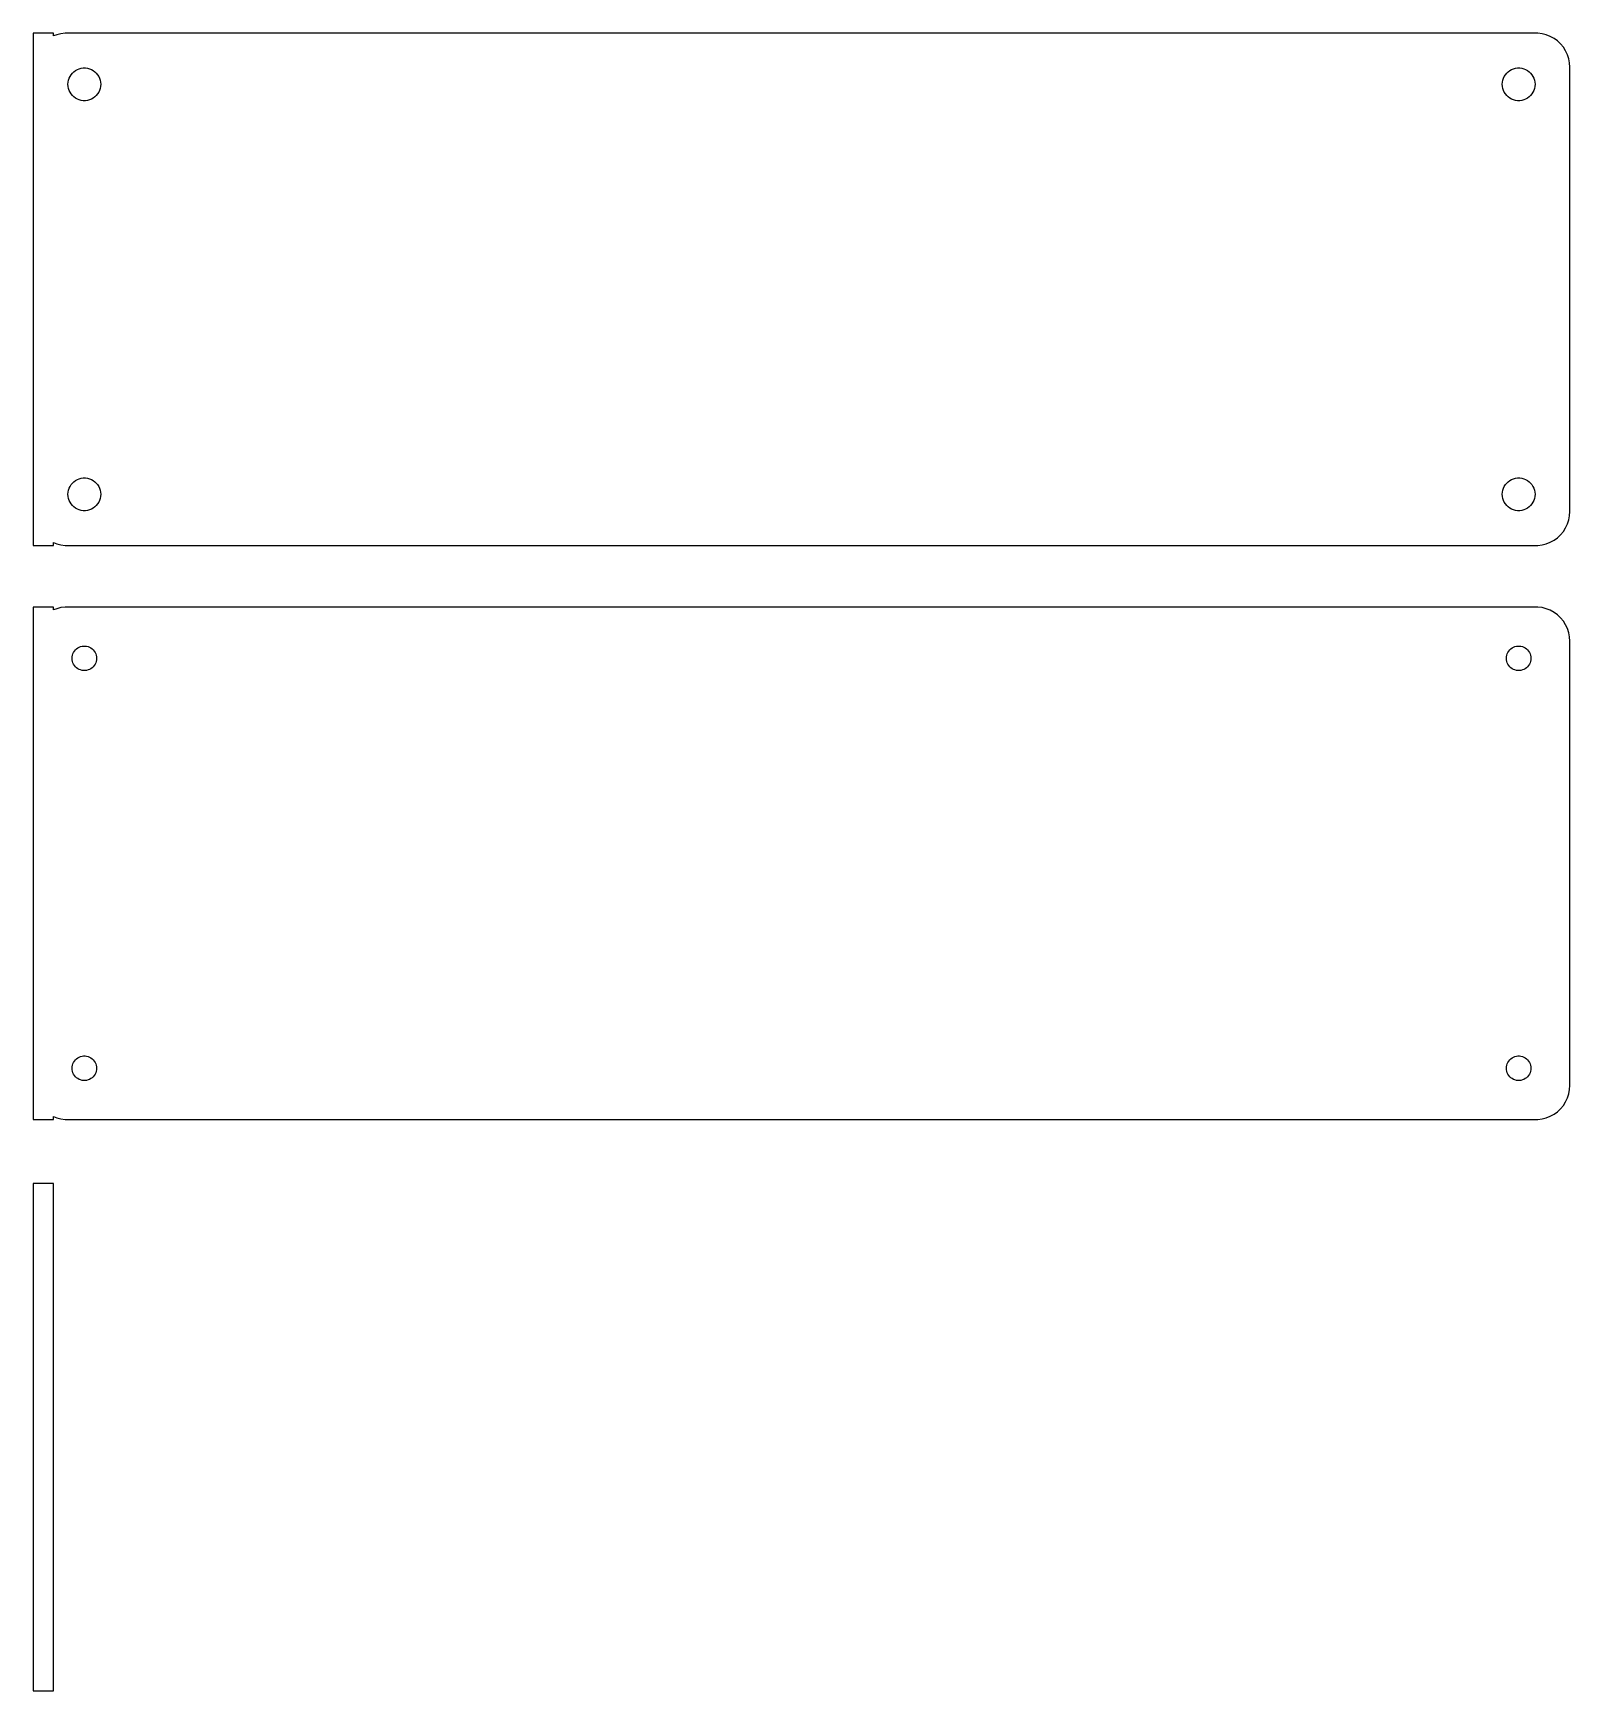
# Model space of a CAD drawing. Header units: metres. Extents: x -112 to 112, y -37 to 205.
import ezdxf

# ---------------------------------------------------------------- set-up
doc = ezdxf.new("R2010")
doc.units = ezdxf.units.M

msp = doc.modelspace()

# ---------------------------------------------------------------- linework, layer by layer
for p, q in [((-109.5, 205.49), (-112.5, 205.49)), ((-112.5, 205.49), (-112.5, 130.51)), ((-109.5, 205.075), (-109.5, 205.49)), ((-109.045, 205.255), (-109.5, 205.075)), ((-108.437, 205.411), (-109.045, 205.255)), ((-107.814, 205.49), (-108.437, 205.411)), ((107.814, 205.49), (-107.814, 205.49)), ((108.437, 205.411), (107.814, 205.49)), ((109.045, 205.255), (108.437, 205.411)), ((109.629, 205.024), (109.045, 205.255)), ((110.179, 204.722), (109.629, 205.024)), ((110.687, 204.353), (110.179, 204.722)), ((111.145, 203.923), (110.687, 204.353)), ((111.545, 203.439), (111.145, 203.923)), ((111.882, 202.909), (111.545, 203.439)), ((112.149, 202.341), (111.882, 202.909)), ((112.343, 201.743), (112.149, 202.341)), ((112.461, 201.127), (112.343, 201.743)), ((-107.231, 198.883), (-107.103, 199.156)), ((-107.103, 199.156), (-106.942, 199.411)), ((-106.942, 199.411), (-106.75, 199.643)), ((-106.75, 199.643), (-106.53, 199.849)), ((-106.53, 199.849), (-106.286, 200.026)), ((-106.286, 200.026), (-106.022, 200.172)), ((-106.022, 200.172), (-105.742, 200.283)), ((-105.742, 200.283), (-105.45, 200.357)), ((-105.45, 200.357), (-105.151, 200.395)), ((-105.151, 200.395), (-104.849, 200.395)), ((-104.849, 200.395), (-104.55, 200.357)), ((-104.55, 200.357), (-104.258, 200.283)), ((-104.258, 200.283), (-103.978, 200.172)), ((-103.978, 200.172), (-103.714, 200.026)), ((-103.714, 200.026), (-103.47, 199.849)), ((-103.47, 199.849), (-103.25, 199.643)), ((-103.25, 199.643), (-103.058, 199.411)), ((-103.058, 199.411), (-102.897, 199.156)), ((-102.897, 199.156), (-102.769, 198.883)), ((102.769, 198.883), (102.897, 199.156)), ((102.897, 199.156), (103.058, 199.411)), ((103.058, 199.411), (103.25, 199.643)), ((103.25, 199.643), (103.47, 199.849)), ((103.47, 199.849), (103.714, 200.026)), ((103.714, 200.026), (103.978, 200.172)), ((103.978, 200.172), (104.258, 200.283)), ((104.258, 200.283), (104.55, 200.357)), ((104.55, 200.357), (104.849, 200.395)), ((104.849, 200.395), (105.151, 200.395)), ((105.151, 200.395), (105.45, 200.357)), ((105.45, 200.357), (105.742, 200.283)), ((105.742, 200.283), (106.022, 200.172)), ((106.022, 200.172), (106.286, 200.026)), ((106.286, 200.026), (106.53, 199.849)), ((106.53, 199.849), (106.75, 199.643)), ((106.75, 199.643), (106.942, 199.411)), ((106.942, 199.411), (107.103, 199.156)), ((107.103, 199.156), (107.231, 198.883)), ((112.5, 200.5), (112.461, 201.127)), ((112.5, 135.5), (112.5, 200.5)), ((-107.4, 198), (-107.381, 198.301)), ((-107.381, 197.699), (-107.4, 198)), ((-107.381, 198.301), (-107.325, 198.597)), ((-107.325, 197.403), (-107.381, 197.699)), ((-107.325, 198.597), (-107.231, 198.883)), ((-107.231, 197.117), (-107.325, 197.403)), ((-107.103, 196.844), (-107.231, 197.117)), ((-106.942, 196.589), (-107.103, 196.844)), ((-106.75, 196.357), (-106.942, 196.589)), ((-103.058, 196.589), (-103.25, 196.357)), ((-102.897, 196.844), (-103.058, 196.589)), ((-102.769, 197.117), (-102.897, 196.844)), ((-102.769, 198.883), (-102.675, 198.597)), ((-102.675, 197.403), (-102.769, 197.117)), ((-102.675, 198.597), (-102.619, 198.301)), ((-102.619, 197.699), (-102.675, 197.403)), ((-102.619, 198.301), (-102.6, 198)), ((-102.6, 198), (-102.619, 197.699)), ((102.6, 198), (102.619, 198.301)), ((102.619, 197.699), (102.6, 198)), ((102.619, 198.301), (102.675, 198.597)), ((102.675, 197.403), (102.619, 197.699)), ((102.675, 198.597), (102.769, 198.883)), ((102.769, 197.117), (102.675, 197.403)), ((102.897, 196.844), (102.769, 197.117)), ((103.058, 196.589), (102.897, 196.844)), ((103.25, 196.357), (103.058, 196.589)), ((106.942, 196.589), (106.75, 196.357)), ((107.103, 196.844), (106.942, 196.589)), ((107.231, 197.117), (107.103, 196.844)), ((107.231, 198.883), (107.325, 198.597)), ((107.325, 197.403), (107.231, 197.117)), ((107.325, 198.597), (107.381, 198.301)), ((107.381, 197.699), (107.325, 197.403)), ((107.381, 198.301), (107.4, 198)), ((107.4, 198), (107.381, 197.699)), ((-106.53, 196.151), (-106.75, 196.357)), ((-106.286, 195.974), (-106.53, 196.151)), ((-106.022, 195.828), (-106.286, 195.974)), ((-105.742, 195.717), (-106.022, 195.828)), ((-105.45, 195.643), (-105.742, 195.717)), ((-105.151, 195.605), (-105.45, 195.643)), ((-104.849, 195.605), (-105.151, 195.605)), ((-104.55, 195.643), (-104.849, 195.605)), ((-104.258, 195.717), (-104.55, 195.643)), ((-103.978, 195.828), (-104.258, 195.717)), ((-103.714, 195.974), (-103.978, 195.828)), ((-103.47, 196.151), (-103.714, 195.974)), ((-103.25, 196.357), (-103.47, 196.151)), ((103.47, 196.151), (103.25, 196.357)), ((103.714, 195.974), (103.47, 196.151)), ((103.978, 195.828), (103.714, 195.974)), ((104.258, 195.717), (103.978, 195.828)), ((104.55, 195.643), (104.258, 195.717)), ((104.849, 195.605), (104.55, 195.643)), ((105.151, 195.605), (104.849, 195.605)), ((105.45, 195.643), (105.151, 195.605)), ((105.742, 195.717), (105.45, 195.643)), ((106.022, 195.828), (105.742, 195.717)), ((106.286, 195.974), (106.022, 195.828)), ((106.53, 196.151), (106.286, 195.974)), ((106.75, 196.357), (106.53, 196.151)), ((-107.4, 138), (-107.381, 138.301)), ((-107.381, 138.301), (-107.325, 138.597)), ((-107.325, 138.597), (-107.231, 138.883)), ((-107.231, 138.883), (-107.103, 139.156)), ((-107.103, 139.156), (-106.942, 139.411)), ((-106.942, 139.411), (-106.75, 139.643)), ((-106.75, 139.643), (-106.53, 139.849)), ((-106.53, 139.849), (-106.286, 140.026)), ((-106.286, 140.026), (-106.022, 140.172)), ((-106.022, 140.172), (-105.742, 140.283)), ((-105.742, 140.283), (-105.45, 140.357)), ((-105.45, 140.357), (-105.151, 140.395)), ((-105.151, 140.395), (-104.849, 140.395)), ((-104.849, 140.395), (-104.55, 140.357)), ((-104.55, 140.357), (-104.258, 140.283)), ((-104.258, 140.283), (-103.978, 140.172)), ((-103.978, 140.172), (-103.714, 140.026)), ((-103.714, 140.026), (-103.47, 139.849)), ((-103.47, 139.849), (-103.25, 139.643)), ((-103.25, 139.643), (-103.058, 139.411)), ((-103.058, 139.411), (-102.897, 139.156)), ((-102.897, 139.156), (-102.769, 138.883)), ((-102.769, 138.883), (-102.675, 138.597)), ((-102.675, 138.597), (-102.619, 138.301)), ((-102.619, 138.301), (-102.6, 138)), ((102.6, 138), (102.619, 138.301)), ((102.619, 138.301), (102.675, 138.597)), ((102.675, 138.597), (102.769, 138.883)), ((102.769, 138.883), (102.897, 139.156)), ((102.897, 139.156), (103.058, 139.411)), ((103.058, 139.411), (103.25, 139.643)), ((103.25, 139.643), (103.47, 139.849)), ((103.47, 139.849), (103.714, 140.026)), ((103.714, 140.026), (103.978, 140.172)), ((103.978, 140.172), (104.258, 140.283)), ((104.258, 140.283), (104.55, 140.357)), ((104.55, 140.357), (104.849, 140.395)), ((104.849, 140.395), (105.151, 140.395)), ((105.151, 140.395), (105.45, 140.357)), ((105.45, 140.357), (105.742, 140.283)), ((105.742, 140.283), (106.022, 140.172)), ((106.022, 140.172), (106.286, 140.026)), ((106.286, 140.026), (106.53, 139.849)), ((106.53, 139.849), (106.75, 139.643)), ((106.75, 139.643), (106.942, 139.411)), ((106.942, 139.411), (107.103, 139.156)), ((107.103, 139.156), (107.231, 138.883)), ((107.231, 138.883), (107.325, 138.597)), ((107.325, 138.597), (107.381, 138.301)), ((107.381, 138.301), (107.4, 138)), ((-107.381, 137.699), (-107.4, 138)), ((-107.325, 137.403), (-107.381, 137.699)), ((-107.231, 137.117), (-107.325, 137.403)), ((-107.103, 136.844), (-107.231, 137.117)), ((-106.942, 136.589), (-107.103, 136.844)), ((-106.75, 136.357), (-106.942, 136.589)), ((-106.53, 136.151), (-106.75, 136.357)), ((-106.286, 135.974), (-106.53, 136.151)), ((-106.022, 135.828), (-106.286, 135.974)), ((-103.714, 135.974), (-103.978, 135.828)), ((-103.47, 136.151), (-103.714, 135.974)), ((-103.25, 136.357), (-103.47, 136.151)), ((-103.058, 136.589), (-103.25, 136.357)), ((-102.897, 136.844), (-103.058, 136.589)), ((-102.769, 137.117), (-102.897, 136.844)), ((-102.675, 137.403), (-102.769, 137.117)), ((-102.619, 137.699), (-102.675, 137.403)), ((-102.6, 138), (-102.619, 137.699)), ((102.619, 137.699), (102.6, 138)), ((102.675, 137.403), (102.619, 137.699)), ((102.769, 137.117), (102.675, 137.403)), ((102.897, 136.844), (102.769, 137.117)), ((103.058, 136.589), (102.897, 136.844)), ((103.25, 136.357), (103.058, 136.589)), ((103.47, 136.151), (103.25, 136.357)), ((103.714, 135.974), (103.47, 136.151)), ((103.978, 135.828), (103.714, 135.974)), ((106.286, 135.974), (106.022, 135.828)), ((106.53, 136.151), (106.286, 135.974)), ((106.75, 136.357), (106.53, 136.151)), ((106.942, 136.589), (106.75, 136.357)), ((107.103, 136.844), (106.942, 136.589)), ((107.231, 137.117), (107.103, 136.844)), ((107.325, 137.403), (107.231, 137.117)), ((107.381, 137.699), (107.325, 137.403)), ((107.4, 138), (107.381, 137.699)), ((-105.742, 135.717), (-106.022, 135.828)), ((-105.45, 135.643), (-105.742, 135.717)), ((-105.151, 135.605), (-105.45, 135.643)), ((-104.849, 135.605), (-105.151, 135.605)), ((-104.55, 135.643), (-104.849, 135.605)), ((-104.258, 135.717), (-104.55, 135.643)), ((-103.978, 135.828), (-104.258, 135.717)), ((104.258, 135.717), (103.978, 135.828)), ((104.55, 135.643), (104.258, 135.717)), ((104.849, 135.605), (104.55, 135.643)), ((105.151, 135.605), (104.849, 135.605)), ((105.45, 135.643), (105.151, 135.605)), ((105.742, 135.717), (105.45, 135.643)), ((106.022, 135.828), (105.742, 135.717)), ((111.882, 133.091), (112.149, 133.659)), ((112.149, 133.659), (112.343, 134.257)), ((112.343, 134.257), (112.461, 134.873)), ((112.461, 134.873), (112.5, 135.5)), ((109.629, 130.976), (110.179, 131.278)), ((110.179, 131.278), (110.687, 131.647)), ((110.687, 131.647), (111.145, 132.077)), ((111.145, 132.077), (111.545, 132.561)), ((111.545, 132.561), (111.882, 133.091)), ((-112.5, 130.51), (-109.5, 130.51)), ((-109.5, 130.925), (-109.045, 130.745)), ((-109.5, 130.51), (-109.5, 130.925)), ((-109.045, 130.745), (-108.437, 130.589)), ((-108.437, 130.589), (-107.814, 130.51)), ((-107.814, 130.51), (107.814, 130.51)), ((107.814, 130.51), (108.437, 130.589)), ((108.437, 130.589), (109.045, 130.745)), ((109.045, 130.745), (109.629, 130.976)), ((-109.5, 121.49), (-112.5, 121.49)), ((-112.5, 121.49), (-112.5, 46.5099)), ((-109.5, 121.075), (-109.5, 121.49)), ((-108.437, 121.411), (-109.045, 121.255)), ((-107.814, 121.49), (-108.437, 121.411)), ((107.814, 121.49), (-107.814, 121.49)), ((108.437, 121.411), (107.814, 121.49)), ((109.045, 121.255), (108.437, 121.411)), ((-109.045, 121.255), (-109.5, 121.075)), ((109.629, 121.024), (109.045, 121.255)), ((110.179, 120.722), (109.629, 121.024)), ((110.687, 120.353), (110.179, 120.722)), ((111.145, 119.923), (110.687, 120.353)), ((111.545, 119.439), (111.145, 119.923)), ((111.882, 118.909), (111.545, 119.439)), ((112.149, 118.341), (111.882, 118.909)), ((112.343, 117.743), (112.149, 118.341)), ((112.461, 117.127), (112.343, 117.743)), ((112.5, 116.5), (112.461, 117.127)), ((112.5, 51.5), (112.5, 116.5)), ((-106.8, 114), (-106.786, 114.226)), ((-106.786, 114.226), (-106.743, 114.448)), ((-106.743, 114.448), (-106.674, 114.663)), ((-106.674, 114.663), (-106.577, 114.867)), ((-106.577, 114.867), (-106.456, 115.058)), ((-106.456, 115.058), (-106.312, 115.232)), ((-106.312, 115.232), (-106.147, 115.387)), ((-106.147, 115.387), (-105.964, 115.52)), ((-105.964, 115.52), (-105.766, 115.629)), ((-105.766, 115.629), (-105.556, 115.712)), ((-105.556, 115.712), (-105.337, 115.768)), ((-105.337, 115.768), (-105.113, 115.796)), ((-105.113, 115.796), (-104.887, 115.796)), ((-104.887, 115.796), (-104.663, 115.768)), ((-104.663, 115.768), (-104.444, 115.712)), ((-104.444, 115.712), (-104.234, 115.629)), ((-104.234, 115.629), (-104.036, 115.52)), ((-104.036, 115.52), (-103.853, 115.387)), ((-103.853, 115.387), (-103.688, 115.232)), ((-103.688, 115.232), (-103.544, 115.058)), ((-103.544, 115.058), (-103.423, 114.867)), ((-103.423, 114.867), (-103.326, 114.663)), ((-103.326, 114.663), (-103.257, 114.448)), ((-103.257, 114.448), (-103.214, 114.226)), ((-103.214, 114.226), (-103.2, 114)), ((103.2, 114), (103.214, 114.226)), ((103.214, 114.226), (103.257, 114.448)), ((103.257, 114.448), (103.326, 114.663)), ((103.326, 114.663), (103.423, 114.867)), ((103.423, 114.867), (103.544, 115.058)), ((103.544, 115.058), (103.688, 115.232)), ((103.688, 115.232), (103.853, 115.387)), ((103.853, 115.387), (104.036, 115.52)), ((104.036, 115.52), (104.234, 115.629)), ((104.234, 115.629), (104.444, 115.712)), ((104.444, 115.712), (104.663, 115.768)), ((104.663, 115.768), (104.887, 115.796)), ((104.887, 115.796), (105.113, 115.796)), ((105.113, 115.796), (105.337, 115.768)), ((105.337, 115.768), (105.556, 115.712)), ((105.556, 115.712), (105.766, 115.629)), ((105.766, 115.629), (105.964, 115.52)), ((105.964, 115.52), (106.147, 115.387)), ((106.147, 115.387), (106.312, 115.232)), ((106.312, 115.232), (106.456, 115.058)), ((106.456, 115.058), (106.577, 114.867)), ((106.577, 114.867), (106.674, 114.663)), ((106.674, 114.663), (106.743, 114.448)), ((106.743, 114.448), (106.786, 114.226)), ((106.786, 114.226), (106.8, 114)), ((-106.786, 113.774), (-106.8, 114)), ((-106.743, 113.552), (-106.786, 113.774)), ((-106.674, 113.337), (-106.743, 113.552)), ((-106.577, 113.133), (-106.674, 113.337)), ((-106.456, 112.942), (-106.577, 113.133)), ((-106.312, 112.768), (-106.456, 112.942)), ((-106.147, 112.613), (-106.312, 112.768)), ((-105.964, 112.48), (-106.147, 112.613)), ((-105.766, 112.371), (-105.964, 112.48)), ((-105.556, 112.288), (-105.766, 112.371)), ((-105.337, 112.232), (-105.556, 112.288)), ((-105.113, 112.204), (-105.337, 112.232)), ((-104.887, 112.204), (-105.113, 112.204)), ((-104.663, 112.232), (-104.887, 112.204)), ((-104.444, 112.288), (-104.663, 112.232)), ((-104.234, 112.371), (-104.444, 112.288)), ((-104.036, 112.48), (-104.234, 112.371)), ((-103.853, 112.613), (-104.036, 112.48)), ((-103.688, 112.768), (-103.853, 112.613)), ((-103.544, 112.942), (-103.688, 112.768)), ((-103.423, 113.133), (-103.544, 112.942)), ((-103.326, 113.337), (-103.423, 113.133)), ((-103.257, 113.552), (-103.326, 113.337)), ((-103.214, 113.774), (-103.257, 113.552)), ((-103.2, 114), (-103.214, 113.774)), ((103.214, 113.774), (103.2, 114)), ((103.257, 113.552), (103.214, 113.774)), ((103.326, 113.337), (103.257, 113.552)), ((103.423, 113.133), (103.326, 113.337)), ((103.544, 112.942), (103.423, 113.133)), ((103.688, 112.768), (103.544, 112.942)), ((103.853, 112.613), (103.688, 112.768)), ((104.036, 112.48), (103.853, 112.613)), ((104.234, 112.371), (104.036, 112.48)), ((104.444, 112.288), (104.234, 112.371)), ((104.663, 112.232), (104.444, 112.288)), ((104.887, 112.204), (104.663, 112.232)), ((105.113, 112.204), (104.887, 112.204)), ((105.337, 112.232), (105.113, 112.204)), ((105.556, 112.288), (105.337, 112.232)), ((105.766, 112.371), (105.556, 112.288)), ((105.964, 112.48), (105.766, 112.371)), ((106.147, 112.613), (105.964, 112.48)), ((106.312, 112.768), (106.147, 112.613)), ((106.456, 112.942), (106.312, 112.768)), ((106.577, 113.133), (106.456, 112.942)), ((106.674, 113.337), (106.577, 113.133)), ((106.743, 113.552), (106.674, 113.337)), ((106.786, 113.774), (106.743, 113.552)), ((106.8, 114), (106.786, 113.774)), ((-106.8, 54), (-106.786, 54.2256)), ((-106.786, 53.7744), (-106.8, 54)), ((-106.786, 54.2256), (-106.743, 54.4476)), ((-106.743, 53.5524), (-106.786, 53.7744)), ((-106.743, 54.4476), (-106.674, 54.6626)), ((-106.674, 53.3374), (-106.743, 53.5524)), ((-106.674, 54.6626), (-106.577, 54.8672)), ((-106.577, 54.8672), (-106.456, 55.058)), ((-106.456, 55.058), (-106.312, 55.2322)), ((-106.312, 55.2322), (-106.147, 55.3869)), ((-106.147, 55.3869), (-105.964, 55.5198)), ((-105.964, 55.5198), (-105.766, 55.6287)), ((-105.766, 55.6287), (-105.556, 55.7119)), ((-105.556, 55.7119), (-105.337, 55.7681)), ((-105.337, 55.7681), (-105.113, 55.7964)), ((-105.113, 55.7964), (-104.887, 55.7964)), ((-104.887, 55.7964), (-104.663, 55.7681)), ((-104.663, 55.7681), (-104.444, 55.7119)), ((-104.444, 55.7119), (-104.234, 55.6287)), ((-104.234, 55.6287), (-104.036, 55.5198)), ((-104.036, 55.5198), (-103.853, 55.3869)), ((-103.853, 55.3869), (-103.688, 55.2322)), ((-103.688, 55.2322), (-103.544, 55.058)), ((-103.544, 55.058), (-103.423, 54.8672)), ((-103.423, 54.8672), (-103.326, 54.6626)), ((-103.326, 54.6626), (-103.257, 54.4476)), ((-103.257, 53.5524), (-103.326, 53.3374)), ((-103.257, 54.4476), (-103.214, 54.2256)), ((-103.214, 53.7744), (-103.257, 53.5524)), ((-103.214, 54.2256), (-103.2, 54)), ((-103.2, 54), (-103.214, 53.7744)), ((103.2, 54), (103.214, 54.2256)), ((103.214, 53.7744), (103.2, 54)), ((103.214, 54.2256), (103.257, 54.4476)), ((103.257, 53.5524), (103.214, 53.7744)), ((103.257, 54.4476), (103.326, 54.6626)), ((103.326, 53.3374), (103.257, 53.5524)), ((103.326, 54.6626), (103.423, 54.8672)), ((103.423, 54.8672), (103.544, 55.058)), ((103.544, 55.058), (103.688, 55.2322)), ((103.688, 55.2322), (103.853, 55.3869)), ((103.853, 55.3869), (104.036, 55.5198)), ((104.036, 55.5198), (104.234, 55.6287)), ((104.234, 55.6287), (104.444, 55.7119)), ((104.444, 55.7119), (104.663, 55.7681)), ((104.663, 55.7681), (104.887, 55.7964)), ((104.887, 55.7964), (105.113, 55.7964)), ((105.113, 55.7964), (105.337, 55.7681)), ((105.337, 55.7681), (105.556, 55.7119)), ((105.556, 55.7119), (105.766, 55.6287)), ((105.766, 55.6287), (105.964, 55.5198)), ((105.964, 55.5198), (106.147, 55.3869)), ((106.147, 55.3869), (106.312, 55.2322)), ((106.312, 55.2322), (106.456, 55.058)), ((106.456, 55.058), (106.577, 54.8672)), ((106.577, 54.8672), (106.674, 54.6626)), ((106.674, 54.6626), (106.743, 54.4476)), ((106.743, 53.5524), (106.674, 53.3374)), ((106.743, 54.4476), (106.786, 54.2256)), ((106.786, 53.7744), (106.743, 53.5524)), ((106.786, 54.2256), (106.8, 54)), ((106.8, 54), (106.786, 53.7744)), ((-106.577, 53.1328), (-106.674, 53.3374)), ((-106.456, 52.942), (-106.577, 53.1328)), ((-106.312, 52.7678), (-106.456, 52.942)), ((-106.147, 52.6131), (-106.312, 52.7678)), ((-105.964, 52.4802), (-106.147, 52.6131)), ((-105.766, 52.3713), (-105.964, 52.4802)), ((-105.556, 52.2881), (-105.766, 52.3713)), ((-105.337, 52.2319), (-105.556, 52.2881)), ((-105.113, 52.2036), (-105.337, 52.2319)), ((-104.887, 52.2036), (-105.113, 52.2036)), ((-104.663, 52.2319), (-104.887, 52.2036)), ((-104.444, 52.2881), (-104.663, 52.2319)), ((-104.234, 52.3713), (-104.444, 52.2881)), ((-104.036, 52.4802), (-104.234, 52.3713)), ((-103.853, 52.6131), (-104.036, 52.4802)), ((-103.688, 52.7678), (-103.853, 52.6131)), ((-103.544, 52.942), (-103.688, 52.7678)), ((-103.423, 53.1328), (-103.544, 52.942)), ((-103.326, 53.3374), (-103.423, 53.1328)), ((103.423, 53.1328), (103.326, 53.3374)), ((103.544, 52.942), (103.423, 53.1328)), ((103.688, 52.7678), (103.544, 52.942)), ((103.853, 52.6131), (103.688, 52.7678)), ((104.036, 52.4802), (103.853, 52.6131)), ((104.234, 52.3713), (104.036, 52.4802)), ((104.444, 52.2881), (104.234, 52.3713)), ((104.663, 52.2319), (104.444, 52.2881)), ((104.887, 52.2036), (104.663, 52.2319)), ((105.113, 52.2036), (104.887, 52.2036)), ((105.337, 52.2319), (105.113, 52.2036)), ((105.556, 52.2881), (105.337, 52.2319)), ((105.766, 52.3713), (105.556, 52.2881)), ((105.964, 52.4802), (105.766, 52.3713)), ((106.147, 52.6131), (105.964, 52.4802)), ((106.312, 52.7678), (106.147, 52.6131)), ((106.456, 52.942), (106.312, 52.7678)), ((106.577, 53.1328), (106.456, 52.942)), ((106.674, 53.3374), (106.577, 53.1328)), ((112.461, 50.8733), (112.5, 51.5)), ((111.145, 48.0773), (111.545, 48.5611)), ((111.545, 48.5611), (111.882, 49.0912)), ((111.882, 49.0912), (112.149, 49.6594)), ((112.149, 49.6594), (112.343, 50.2566)), ((112.343, 50.2566), (112.461, 50.8733)), ((-112.5, 46.5099), (-109.5, 46.5099)), ((-109.5, 46.9248), (-109.045, 46.7447)), ((-109.5, 46.5099), (-109.5, 46.9248)), ((-109.045, 46.7447), (-108.437, 46.5886)), ((-108.437, 46.5886), (-107.814, 46.5099)), ((-107.814, 46.5099), (107.814, 46.5099)), ((107.814, 46.5099), (108.437, 46.5886)), ((108.437, 46.5886), (109.045, 46.7447)), ((109.045, 46.7447), (109.629, 46.9759)), ((109.629, 46.9759), (110.179, 47.2784)), ((110.179, 47.2784), (110.687, 47.6474)), ((110.687, 47.6474), (111.145, 48.0773)), ((-109.5, 37.1148), (-112.5, 37.1148)), ((-112.5, 37.1148), (-112.5, -37.1148)), ((-109.5, -37.1148), (-109.5, 37.1148)), ((-112.5, -37.1148), (-109.5, -37.1148))]:
    msp.add_line(p, q)

doc.saveas('drawing.dxf')
